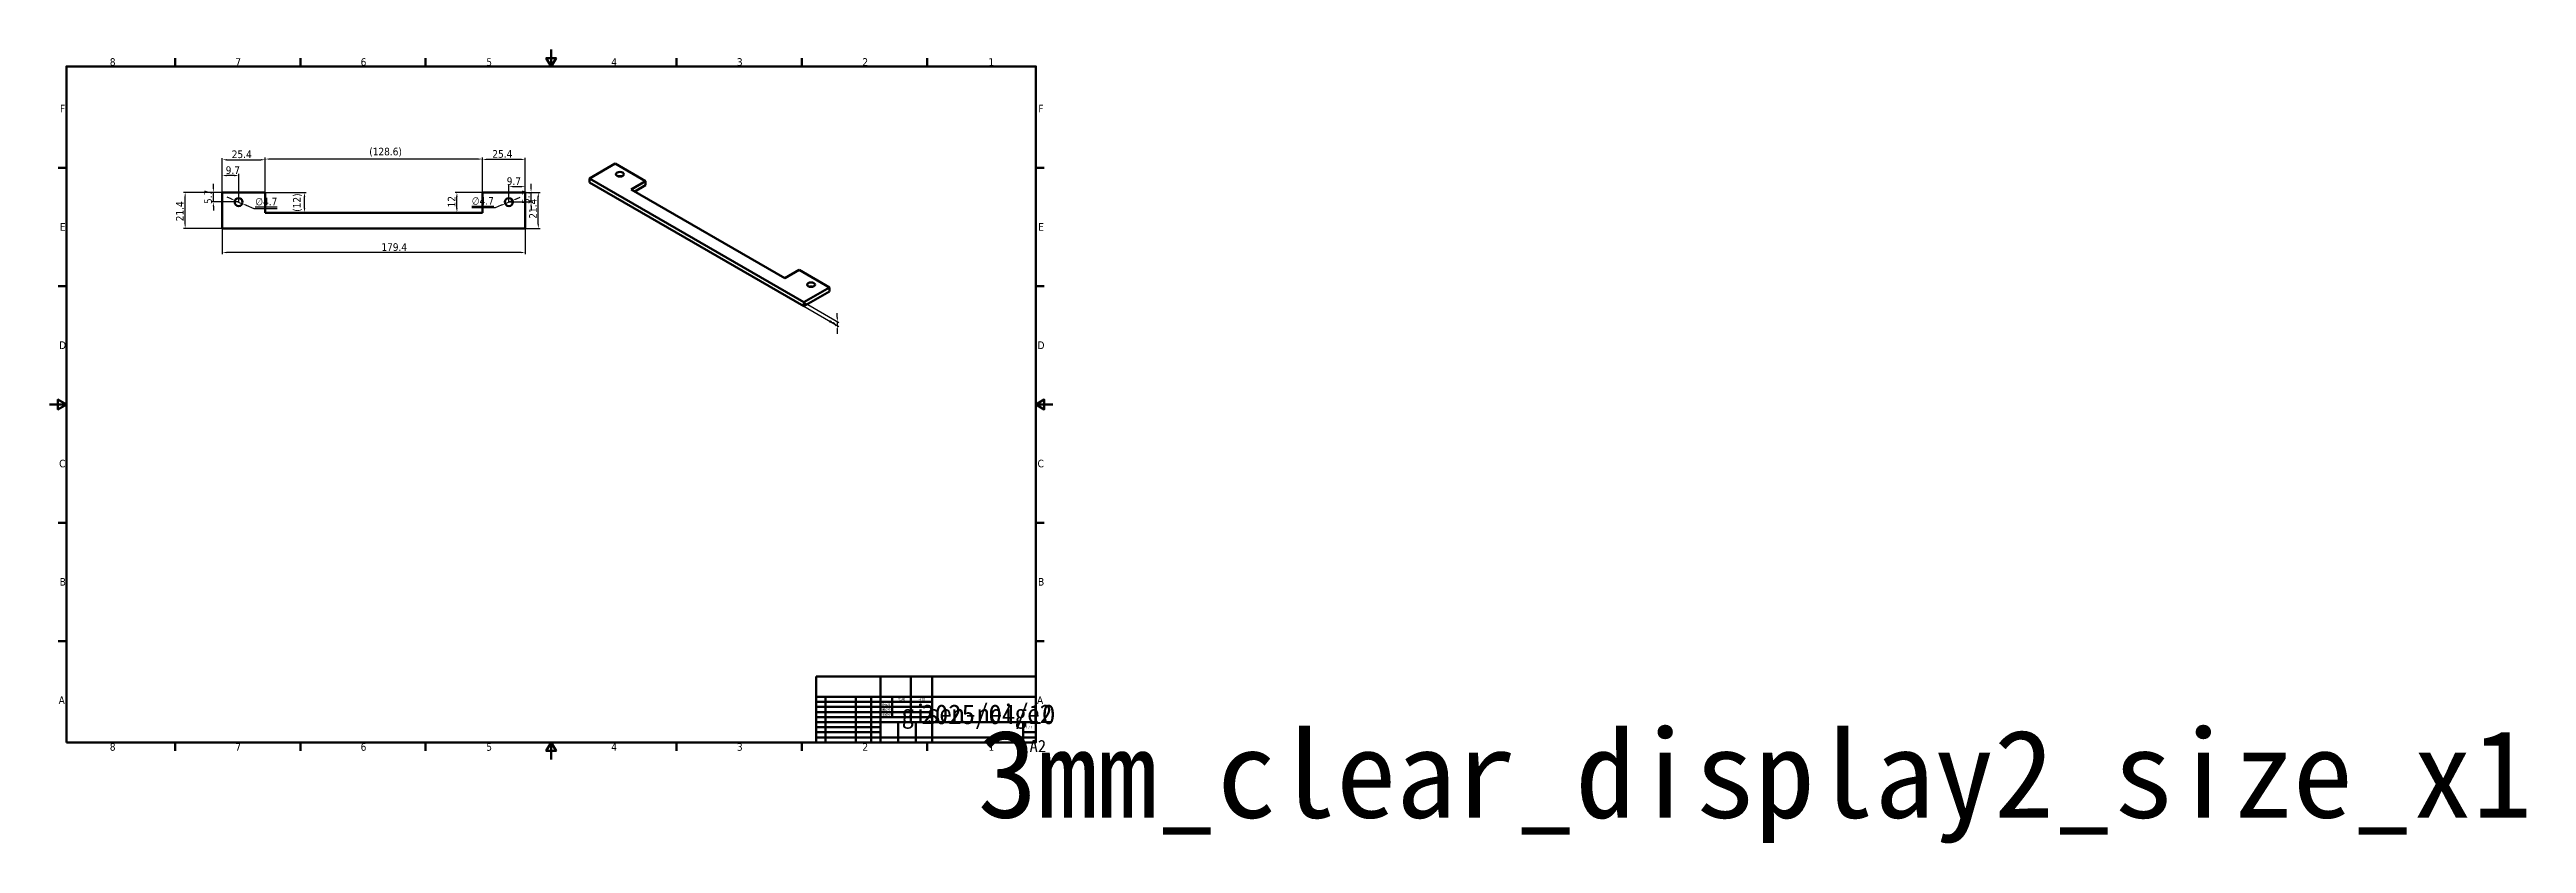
# Model space of a CAD drawing. Header units: millimetres. Extents: x 0 to 1467, y -50 to 420.
import ezdxf
from ezdxf.enums import TextEntityAlignment as Align

# ---------------------------------------------------------------- set-up
doc = ezdxf.new("R2018")
doc.units = ezdxf.units.MM
for name, color, linetype, lineweight in [('Border (ISO)', 7, 'Continuous', 70), ('Dimension (ISO)', 7, 'Continuous', 25), ('Title (ISO)', 7, 'Continuous', 50), ('Visible (ISO)', 7, 'Continuous', 50)]:
    doc.layers.add(name, color=color, linetype=linetype, lineweight=lineweight)
doc.styles.add('Note Text (JIS)', font='tahoma.ttf')
doc.styles.get("Standard").update_dxf_attribs({"font": 'tahoma.ttf'})
doc.styles.add('文字スタイル39', font='tahoma.ttf')
doc.styles.add('文字スタイル41', font='tahoma.ttf')
doc.dimstyles.new('Default (JIS)', dxfattribs={"dimtxt": 4.5, "dimasz": 2.5, "dimexe": 1, "dimexo": 0, "dimgap": 0.8, "dimtad": 1, "dimrnd": 1e-08, "dimdsep": 46, "dimtxsty": 'Note Text (JIS)', "dimcen": 0.09, "dimdle": 10, "dimclrd": 256, "dimclre": 256, "dimclrt": 256, "dimadec": 0, "dimazin": 2, "dimtfac": 0.777778, "dimtmove": 0, "dimatfit": 3, "dimfxl": 1, "dimtolj": 1, "dimtzin": 0, "dimlwd": -1, "dimlwe": -1, "dimarcsym": 0})

# ---------------------------------------------------------------- blocks, each defined once
blk = doc.blocks.new('図面枠 既定の図面枠')
at = {"layer": 'Border (ISO)'}
for p, q in [((74.3, 410), (74.3, 414.9)), ((148.5, 410), (148.5, 414.9)), ((222.7, 410), (222.7, 414.9)), ((371.2, 410), (371.2, 414.9)), ((445.5, 410), (445.5, 414.9)), ((519.7, 410), (519.7, 414.9)), ((10, 350), (5.1, 350)), ((584, 350), (588.9, 350)), ((10, 280), (5.1, 280)), ((584, 280), (588.9, 280)), ((10, 140), (5.1, 140)), ((584, 140), (588.9, 140)), ((10, 70), (5.1, 70)), ((584, 70), (588.9, 70)), ((74.3, 10), (74.3, 5.1)), ((148.5, 10), (148.5, 5.1)), ((222.7, 10), (222.7, 5.1)), ((371.2, 10), (371.2, 5.1)), ((445.5, 10), (445.5, 5.1)), ((519.7, 10), (519.7, 5.1))]:
    blk.add_line(p, q, dxfattribs=at)
at = {"layer": 'Border (ISO)', "flags": 128}
for points in [[(297, 420), (297, 410), (294.1, 415), (299.9, 415), (297, 410)], [(10, 10), (10, 410), (584, 410), (584, 10), (10, 10)], [(0, 210), (10, 210), (5, 212.9), (5, 207.1), (10, 210)], [(594, 210), (584, 210), (589, 212.9), (589, 207.1), (584, 210)], [(297, 0), (297, 10), (294.1, 5), (299.9, 5), (297, 10)]]:
    blk.add_lwpolyline(points, dxfattribs=at)
at = {"layer": 'Border (ISO)', "char_height": 4.5, "attachment_point": 7, "style": 'Note Text (JIS)'}
for s, insert in [('8', (35.7, 410.3)), ('7', (110, 410.4)), ('6', (184.2, 410.3)), ('5', (258.6, 410.3)), ('4', (332.6, 410.4)), ('3', (407, 410.3)), ('2', (481.3, 410.4)), ('1', (555.9, 410.4)), ('F', (6.2, 382.8)), ('F', (585.5, 382.8)), ('E', (6.1, 312.8)), ('E', (585.4, 312.8)), ('D', (5.7, 242.8)), ('D', (585, 242.8)), ('C', (5.7, 172.7)), ('C', (585, 172.7)), ('B', (6, 102.8)), ('B', (585.3, 102.8)), ('A', (5.4, 32.8)), ('A', (584.7, 32.8)), ('8', (35.7, 5)), ('7', (110, 5.1)), ('6', (184.2, 5)), ('5', (258.6, 5)), ('4', (332.6, 5.1)), ('3', (407, 5)), ('2', (481.3, 5.1)), ('1', (555.9, 5.1))]:
    blk.add_mtext(s, dxfattribs=dict(at, insert=insert))
blk = doc.blocks.new('表題欄 JIS')
at = {"layer": 'Title (ISO)'}
for p, q in [((230, 139), (100, 139)), ((100, 139), (100, 100)), ((138, 100), (138, 139)), ((156, 127), (156, 139)), ((168.5, 100), (168.5, 139)), ((230, 100), (230, 139)), ((100, 127), (230, 127)), ((100, 124), (168.5, 124)), ((100, 121), (168.5, 121)), ((168.5, 118), (100, 118)), ((105.5, 100), (105.5, 127)), ((123.5, 100), (123.5, 127)), ((132.5, 100), (132.5, 127)), ((145, 115), (145, 127)), ((156, 112), (156, 127)), ((100, 115), (168.5, 115)), ((138, 112), (100, 112)), ((138, 109), (100, 109)), ((138, 106), (100, 106)), ((230, 103), (100, 103)), ((168.5, 112), (138, 112)), ((148.5, 100), (148.5, 112)), ((159, 100), (159, 112)), ((168.5, 112), (230, 112)), ((222.5, 100), (222.5, 112)), ((222.5, 106), (230, 106)), ((100, 100), (230, 100))]:
    blk.add_line(p, q, dxfattribs=at)
for s, height, style, p in [('確認者', 1.2, '文字スタイル41', (141.5, 119.5)), ('作成者', 1.2, '文字スタイル41', (141.5, 122.5)), ('承認者', 1.2, '文字スタイル41', (141.5, 116.5)), ('1 / 1 ', 1.5, '文字スタイル39', (226.25, 109))]:
    blk.add_text(s, height=height, dxfattribs=dict(at, style=style)).set_placement(p, align=Align.MIDDLE_CENTER)
at = {"layer": 'Title (ISO)', "char_height": 1.5, "attachment_point": 5, "style": 'Note Text (JIS)'}
for s, insert, width in [('\\fTahoma|b0|i0;\\H1.5000;名前', (150.5, 125.5), 10.8457), ('\\fTahoma|b0|i0;\\H1.5000;日付', (162.25, 125.5), 12.2497)]:
    blk.add_mtext(s, dxfattribs=dict(at, insert=insert, width=width))
at = {"layer": 'Title (ISO)', "lineweight": 30, "flags": 104}
for tag, height, p in [('会社', 3.1, (199.25, 133)), ('確認者', 1.5, (150.5, 119.5)), ('作成者', 1.5, (150.5, 122.5)), ('確認日', 1.5, (162.25, 119.5)), ('作成日', 1.5, (162.25, 122.5)), ('エンジニアリング承認者', 1.5, (150.5, 116.5)), ('エンジニアリング_承認日', 1.5, (162.25, 116.5)), ('部品番号', 3.1, (195.5, 107.5)), ('シート_サイズ', 1.2, (226.25, 101.5))]:
    blk.add_attdef(tag, text='', height=height, dxfattribs=at).set_placement(p, align=Align.MIDDLE_CENTER)
blk.add_attdef('タイトル', text='', height=3.1, dxfattribs=at).set_placement((169.5, 126), align=Align.TOP_LEFT)
blk = doc.blocks.new('*D5')
at = {"layer": 'Defpoints', "color": 0, "transparency": 16777216}
for p in [(102.3, 314.1), (281.7, 314.1), (102.3, 299.9)]:
    blk.add_point(p, dxfattribs=at)
at = {"layer": 'Dimension (ISO)', "transparency": 16777216}
for p, q in [((102.3, 314.1), (102.3, 298.9)), ((281.7, 314.1), (281.7, 298.9)), ((279.2, 299.9), (104.8, 299.9))]:
    blk.add_line(p, q, dxfattribs=at)
for points in [[(104.8, 300.3), (104.8, 299.5), (102.3, 299.9)], [(279.2, 300.3), (279.2, 299.5), (281.7, 299.9)]]:
    blk.add_solid(points, dxfattribs=at)
at = {"layer": 'Dimension (ISO)', "transparency": 16777216, "insert": (196.5, 305.4), "char_height": 4.5, "attachment_point": 1, "style": 'Note Text (JIS)'}
blk.add_mtext('\\A1;179.4', dxfattribs=at)
blk = doc.blocks.new('*D6')
at = {"layer": 'Defpoints', "color": 0, "transparency": 16777216}
for p in [(127.7, 354.8), (102.3, 335.5), (127.7, 335.5)]:
    blk.add_point(p, dxfattribs=at)
at = {"layer": 'Dimension (ISO)', "transparency": 16777216}
for p, q in [((102.3, 335.5), (102.3, 355.8)), ((104.8, 354.8), (125.2, 354.8)), ((127.7, 335.5), (127.7, 355.8))]:
    blk.add_line(p, q, dxfattribs=at)
for points in [[(104.8, 355.2), (104.8, 354.4), (102.3, 354.8)], [(125.2, 355.2), (125.2, 354.4), (127.7, 354.8)]]:
    blk.add_solid(points, dxfattribs=at)
at = {"layer": 'Dimension (ISO)', "transparency": 16777216, "insert": (107.9, 360.3), "char_height": 4.5, "attachment_point": 1, "style": 'Note Text (JIS)'}
blk.add_mtext('\\A1;25.4', dxfattribs=at)
blk = doc.blocks.new('*D7')
at = {"layer": 'Defpoints', "color": 0, "transparency": 16777216}
for p in [(256.3, 355), (256.3, 335.5), (281.7, 335.5)]:
    blk.add_point(p, dxfattribs=at)
at = {"layer": 'Dimension (ISO)', "transparency": 16777216}
for p, q in [((256.3, 335.5), (256.3, 356)), ((279.2, 355), (258.8, 355)), ((281.7, 335.5), (281.7, 356))]:
    blk.add_line(p, q, dxfattribs=at)
for points in [[(258.8, 355.4), (258.8, 354.6), (256.3, 355)], [(279.2, 355.4), (279.2, 354.6), (281.7, 355)]]:
    blk.add_solid(points, dxfattribs=at)
at = {"layer": 'Dimension (ISO)', "transparency": 16777216, "insert": (262.2, 360.5), "char_height": 4.5, "attachment_point": 1, "style": 'Note Text (JIS)'}
blk.add_mtext('\\A1;25.4', dxfattribs=at)
blk = doc.blocks.new('*D8')
at = {"layer": 'Defpoints', "color": 0, "transparency": 16777216}
for p in [(80.3, 335.5), (102.3, 335.5), (102.3, 314.1)]:
    blk.add_point(p, dxfattribs=at)
at = {"layer": 'Dimension (ISO)', "transparency": 16777216}
for p, q in [((102.3, 335.5), (79.3, 335.5)), ((80.3, 316.6), (80.3, 333)), ((102.3, 314.1), (79.3, 314.1))]:
    blk.add_line(p, q, dxfattribs=at)
for points in [[(79.9, 333), (80.7, 333), (80.3, 335.5)], [(79.9, 316.6), (80.7, 316.6), (80.3, 314.1)]]:
    blk.add_solid(points, dxfattribs=at)
at = {"layer": 'Dimension (ISO)', "transparency": 16777216, "insert": (74.9, 318.4), "char_height": 4.5, "attachment_point": 1, "rotation": 90, "style": 'Note Text (JIS)'}
blk.add_mtext('\\A1;21.4', dxfattribs=at)
blk = doc.blocks.new('*D9')
at = {"layer": 'Defpoints', "color": 0, "transparency": 16777216}
for p in [(281.7, 335.5), (289.4, 335.5), (281.7, 314.1)]:
    blk.add_point(p, dxfattribs=at)
at = {"layer": 'Dimension (ISO)', "transparency": 16777216}
for p, q in [((281.7, 335.5), (290.4, 335.5)), ((289.4, 316.6), (289.4, 333)), ((281.7, 314.1), (290.4, 314.1))]:
    blk.add_line(p, q, dxfattribs=at)
for points in [[(289, 333), (289.8, 333), (289.4, 335.5)], [(289, 316.6), (289.8, 316.6), (289.4, 314.1)]]:
    blk.add_solid(points, dxfattribs=at)
at = {"layer": 'Dimension (ISO)', "transparency": 16777216, "insert": (284, 319.9), "char_height": 4.5, "attachment_point": 1, "rotation": 90, "style": 'Note Text (JIS)'}
blk.add_mtext('\\A1;21.4', dxfattribs=at)
blk = doc.blocks.new('*D10')
at = {"layer": 'Defpoints', "color": 0, "transparency": 16777216}
for p in [(241.2, 335.5), (251.2, 323.5), (256.3, 335.5)]:
    blk.add_point(p, dxfattribs=at)
at = {"layer": 'Dimension (ISO)', "transparency": 16777216}
for p, q in [((256.3, 335.5), (240.2, 335.5)), ((241.2, 326), (241.2, 333))]:
    blk.add_line(p, q, dxfattribs=at)
for points in [[(240.8, 333), (241.6, 333), (241.2, 335.5)], [(240.8, 326), (241.6, 326), (241.2, 323.5)]]:
    blk.add_solid(points, dxfattribs=at)
at = {"layer": 'Dimension (ISO)', "transparency": 16777216, "insert": (235.8, 326.6), "char_height": 4.5, "attachment_point": 1, "rotation": 90, "style": 'Note Text (JIS)'}
blk.add_mtext('\\A1;12', dxfattribs=at)
blk = doc.blocks.new('*D11')
at = {"layer": 'Defpoints', "color": 0, "transparency": 16777216}
for p in [(127.7, 335.5), (133.1, 323.5), (151, 335.5)]:
    blk.add_point(p, dxfattribs=at)
at = {"layer": 'Dimension (ISO)', "transparency": 16777216}
for p, q in [((127.7, 335.5), (152, 335.5)), ((151, 326), (151, 333))]:
    blk.add_line(p, q, dxfattribs=at)
for points in [[(150.6, 333), (151.4, 333), (151, 335.5)], [(150.6, 326), (151.4, 326), (151, 323.5)]]:
    blk.add_solid(points, dxfattribs=at)
at = {"layer": 'Dimension (ISO)', "transparency": 16777216, "insert": (144.2, 324), "char_height": 4.5, "attachment_point": 1, "rotation": 90, "style": 'Note Text (JIS)'}
blk.add_mtext('\\A1;(12)', dxfattribs=at)
blk = doc.blocks.new('*D12')
at = {"layer": 'Defpoints', "color": 0, "transparency": 16777216}
for p in [(109.8, 330.7), (114.1, 328.8)]:
    blk.add_point(p, dxfattribs=at)
at = {"layer": 'Dimension (ISO)', "transparency": 16777216}
for p, q in [((107.5, 331.6), (105.2, 332.6)), ((109.8, 330.7), (114.1, 328.8)), ((116.4, 327.9), (121, 326)), ((121, 326), (134.8, 326))]:
    blk.add_line(p, q, dxfattribs=at)
for points in [[(107.7, 332), (107.3, 331.3), (109.8, 330.7)], [(116.6, 328.3), (116.3, 327.5), (114.1, 328.8)]]:
    blk.add_solid(points, dxfattribs=at)
at = {"layer": 'Dimension (ISO)', "transparency": 16777216, "insert": (121.8, 332.3), "char_height": 4.5, "attachment_point": 1, "style": 'Note Text (JIS)'}
blk.add_mtext('\\A1;\\L∅4.7\\l', dxfattribs=at)
blk = doc.blocks.new('*D13')
at = {"layer": 'Defpoints', "color": 0, "transparency": 16777216}
for p in [(269.8, 328.8), (274.1, 330.7)]:
    blk.add_point(p, dxfattribs=at)
at = {"layer": 'Dimension (ISO)', "transparency": 16777216}
for p, q in [((263.9, 326.4), (250, 326.4)), ((267.5, 327.9), (263.9, 326.4)), ((274.1, 330.7), (269.8, 328.8)), ((276.4, 331.6), (278.7, 332.6))]:
    blk.add_line(p, q, dxfattribs=at)
for points in [[(267.3, 328.3), (267.7, 327.5), (269.8, 328.8)], [(276.3, 332), (276.6, 331.2), (274.1, 330.7)]]:
    blk.add_solid(points, dxfattribs=at)
at = {"layer": 'Dimension (ISO)', "transparency": 16777216, "insert": (250, 332.7), "char_height": 4.5, "attachment_point": 1, "style": 'Note Text (JIS)'}
blk.add_mtext('\\A1;\\L∅4.7\\l', dxfattribs=at)
blk = doc.blocks.new('*D14')
at = {"layer": 'Defpoints', "color": 0, "transparency": 16777216}
for p in [(102.3, 345.5), (102.3, 335.5), (112, 329.8)]:
    blk.add_point(p, dxfattribs=at)
at = {"layer": 'Dimension (ISO)', "transparency": 16777216}
for p, q in [((102.3, 335.5), (102.3, 346.5)), ((109.5, 345.5), (104.8, 345.5)), ((112, 329.8), (112, 346.5))]:
    blk.add_line(p, q, dxfattribs=at)
for points in [[(104.8, 345.9), (104.8, 345), (102.3, 345.5)], [(109.5, 345.9), (109.5, 345), (112, 345.5)]]:
    blk.add_solid(points, dxfattribs=at)
at = {"layer": 'Dimension (ISO)', "transparency": 16777216, "insert": (104.3, 350.9), "char_height": 4.5, "attachment_point": 1, "style": 'Note Text (JIS)'}
blk.add_mtext('\\A1;9.7', dxfattribs=at)
blk = doc.blocks.new('*D15')
at = {"layer": 'Defpoints', "color": 0, "transparency": 16777216}
for p in [(97, 335.5), (102.3, 335.5), (112, 329.8)]:
    blk.add_point(p, dxfattribs=at)
at = {"layer": 'Dimension (ISO)', "transparency": 16777216}
for p, q in [((97, 338), (97, 340.5)), ((102.3, 335.5), (96, 335.5)), ((112, 329.8), (96, 329.8)), ((97, 329.8), (97, 335.5)), ((97, 327.3), (97, 324.8))]:
    blk.add_line(p, q, dxfattribs=at)
for points in [[(96.6, 338), (97.4, 338), (97, 335.5)], [(96.6, 327.3), (97.4, 327.3), (97, 329.8)]]:
    blk.add_solid(points, dxfattribs=at)
at = {"layer": 'Dimension (ISO)', "transparency": 16777216, "insert": (91.6, 328.6), "char_height": 4.5, "attachment_point": 1, "rotation": 90, "style": 'Note Text (JIS)'}
blk.add_mtext('\\A1;5.7', dxfattribs=at)
blk = doc.blocks.new('*D16')
at = {"layer": 'Defpoints', "color": 0, "transparency": 16777216}
for p in [(272, 329.8), (281.7, 335.5), (285.1, 335.5)]:
    blk.add_point(p, dxfattribs=at)
at = {"layer": 'Dimension (ISO)', "transparency": 16777216}
for p, q in [((285.1, 338), (285.1, 340.5)), ((272, 329.8), (286.1, 329.8)), ((281.7, 335.5), (286.1, 335.5)), ((285.1, 329.8), (285.1, 335.5)), ((285.1, 327.3), (285.1, 324.8))]:
    blk.add_line(p, q, dxfattribs=at)
for points in [[(284.7, 338), (285.5, 338), (285.1, 335.5)], [(284.7, 327.3), (285.5, 327.3), (285.1, 329.8)]]:
    blk.add_solid(points, dxfattribs=at)
at = {"layer": 'Dimension (ISO)', "transparency": 16777216, "insert": (279.7, 328.6), "char_height": 4.5, "attachment_point": 1, "rotation": 90, "style": 'Note Text (JIS)'}
blk.add_mtext('\\A1;5.7', dxfattribs=at)
blk = doc.blocks.new('*D17')
at = {"layer": 'Defpoints', "color": 0, "transparency": 16777216}
for p in [(281.7, 338.9), (272, 329.8), (281.7, 335.5)]:
    blk.add_point(p, dxfattribs=at)
at = {"layer": 'Dimension (ISO)', "transparency": 16777216}
for p, q in [((272, 329.8), (272, 339.9)), ((274.5, 338.9), (279.2, 338.9)), ((281.7, 335.5), (281.7, 339.9))]:
    blk.add_line(p, q, dxfattribs=at)
for points in [[(274.5, 339.3), (274.5, 338.5), (272, 338.9)], [(279.2, 339.3), (279.2, 338.5), (281.7, 338.9)]]:
    blk.add_solid(points, dxfattribs=at)
at = {"layer": 'Dimension (ISO)', "transparency": 16777216, "insert": (270.7, 344.4), "char_height": 4.5, "attachment_point": 1, "style": 'Note Text (JIS)'}
blk.add_mtext('\\A1;9.7', dxfattribs=at)
blk = doc.blocks.new('*D18')
at = {"layer": 'Defpoints', "color": 0, "transparency": 16777216}
for p in [(127.7, 355.2), (127.7, 335.5), (256.3, 335.5)]:
    blk.add_point(p, dxfattribs=at)
at = {"layer": 'Dimension (ISO)', "transparency": 16777216}
for p, q in [((127.7, 335.5), (127.7, 356.2)), ((253.8, 355.2), (130.2, 355.2)), ((256.3, 335.5), (256.3, 356.2))]:
    blk.add_line(p, q, dxfattribs=at)
for points in [[(130.2, 355.6), (130.2, 354.8), (127.7, 355.2)], [(253.8, 355.6), (253.8, 354.8), (256.3, 355.2)]]:
    blk.add_solid(points, dxfattribs=at)
at = {"layer": 'Dimension (ISO)', "transparency": 16777216, "insert": (189.3, 361.9), "char_height": 4.5, "attachment_point": 1, "style": 'Note Text (JIS)'}
blk.add_mtext('\\A1;(128.6)', dxfattribs=at)
blk = doc.blocks.new('*D19')
at = {"layer": 'Defpoints', "color": 0, "transparency": 16777216}
for p in [(446.6, 270.5), (446.6, 268.1), (466.4, 256.7)]:
    blk.add_point(p, dxfattribs=at)
at = {"layer": 'Dimension (ISO)', "transparency": 16777216}
for p, q in [((446.6, 270.5), (467.4, 258.5)), ((446.6, 268.1), (467.4, 256.1)), ((466.4, 261.6), (466.4, 264.1)), ((466.4, 259.1), (466.4, 256.7)), ((466.4, 254.2), (466.4, 251.7))]:
    blk.add_line(p, q, dxfattribs=at)
for points in [[(466, 261.6), (466.9, 261.6), (466.4, 259.1)], [(466, 254.2), (466.9, 254.2), (466.4, 256.7)]]:
    blk.add_solid(points, dxfattribs=at)
at = {"layer": 'Dimension (ISO)', "transparency": 16777216, "insert": (461.8, 255.9), "char_height": 4.5, "attachment_point": 1, "rotation": 90, "style": 'Note Text (JIS)'}
blk.add_mtext('\\A1;{\\Q30.000;\\W0.816;\\H0.816x;3}', dxfattribs=at)

msp = doc.modelspace()

# ---------------------------------------------------------------- linework, layer by layer
at = {"layer": 'Visible (ISO)'}
for p, q in [((334.9138, 352.5089), (319.7818, 343.7724)), ((352.8743, 342.1394), (334.9138, 352.5089)), ((319.7818, 343.7724), (446.6367, 270.5327)), ((319.7818, 341.3229), (319.7818, 343.7724)), ((319.7818, 341.3229), (446.6367, 268.0832)), ((344.3891, 337.2405), (352.8743, 342.1394)), ((346.5104, 336.0157), (352.8743, 339.69)), ((352.8743, 339.69), (352.8743, 342.1394)), ((127.6685, 335.4566), (102.2685, 335.4566)), ((102.2685, 335.4566), (102.2685, 314.0566)), ((127.6685, 323.4566), (127.6685, 335.4566)), ((256.2685, 323.4566), (127.6685, 323.4566)), ((256.2685, 335.4566), (256.2685, 323.4566)), ((281.6685, 335.4566), (256.2685, 335.4566)), ((281.6685, 314.0566), (281.6685, 335.4566)), ((435.323, 284.7397), (344.3891, 337.2405)), ((102.2685, 314.0566), (281.6685, 314.0566)), ((443.8083, 289.6387), (435.323, 284.7397)), ((461.7688, 279.2692), (443.8083, 289.6387)), ((446.6367, 270.5327), (461.7688, 279.2692)), ((461.7688, 276.8197), (461.7688, 279.2692)), ((446.6367, 268.0832), (461.7688, 276.8197)), ((446.6367, 268.0832), (446.6367, 270.5327))]:
    msp.add_line(p, q, dxfattribs=at)
for centre in [(111.9685, 329.7566), (271.9685, 329.7566)]:
    msp.add_circle(centre, 2.35, dxfattribs=at)
for centre in [(337.7423, 346.2219), (450.8793, 280.9022)]:
    msp.add_ellipse(centre, major_axis=(2.35, 0), ratio=0.577350269, dxfattribs=at)
for centre in [(337.7423, 343.7724), (450.8793, 278.4527)]:
    msp.add_ellipse(centre, major_axis=(2.35, 0), ratio=0.577350269, start_param=1.125979522, end_param=2.015613132, dxfattribs=at)

# ---------------------------------------------------------------- block references
msp.add_blockref('図面枠 既定の図面枠', (0, 0))
ref = msp.add_blockref('表題欄 JIS', (354, -90))
lines = msp.add_mtext('3mm_clear_display2_size_x1', dxfattribs={"layer": 'Title (ISO)', "insert": (549.5, 17.5), "char_height": 52.041908, "attachment_point": 1})
ref.add_attrib('部品番号', '', (549.5, 17.5), dxfattribs={"flags": 104}).embed_mtext(lines)
lines = msp.add_mtext('2025/04/10', dxfattribs={"layer": 'Title (ISO)', "insert": (516.25, 32.5), "char_height": 11.65799, "attachment_point": 1})
ref.add_attrib('作成日', '', (516.25, 32.5), dxfattribs={"flags": 104}).embed_mtext(lines)
lines = msp.add_mtext('gisen-neige2', dxfattribs={"layer": 'Title (ISO)', "insert": (504.5, 32.5), "char_height": 10.929725, "attachment_point": 1})
ref.add_attrib('作成者', '', (504.5, 32.5), dxfattribs={"flags": 104}).embed_mtext(lines)
lines = msp.add_mtext('A2', dxfattribs={"layer": 'Title (ISO)', "insert": (580.25, 11.5), "char_height": 7.23794, "attachment_point": 1})
ref.add_attrib('シート_サイズ', '', (580.25, 11.5), dxfattribs={"flags": 104}).embed_mtext(lines)

# ---------------------------------------------------------------- dimensions: what is measured, and where the dimension line sits
at = {"layer": 'Dimension (ISO)'}
for base, p1, p2, angle, override, picture, middle in [((127.6685, 354.811), (102.2685, 335.4566), (127.6685, 335.4566), 180, {"dimgap": 0.8, "dimdec": 2, "dimtol": 0, "dimlim": 0, "dimtp": 0, "dimtm": 0, "dimtdec": 2, "dimtofl": 0, "dimatfit": 1}, '*D6', (113.6834, 354.811)), ((97.0237, 335.4566), (111.9685, 329.7566), (102.2685, 335.4566), 90, {"dimgap": 0.8, "dimdec": 2, "dimtol": 0, "dimlim": 0, "dimtp": 0, "dimtm": 0, "dimtdec": 2, "dimtofl": 1, "dimatfit": 1}, '*D15', (97.0237, 332.6066)), ((102.2685, 345.4566), (111.9685, 329.7566), (102.2685, 335.4566), 180, {"dimgap": 0.8, "dimdec": 2, "dimtol": 0, "dimlim": 0, "dimtp": 0, "dimtm": 0, "dimtdec": 2, "dimtofl": 0, "dimatfit": 1}, '*D14', (108.4352, 345.4566)), ((285.0989, 335.4566), (271.9685, 329.7566), (281.6685, 335.4566), 90, {"dimgap": 0.8, "dimdec": 2, "dimtol": 0, "dimlim": 0, "dimtp": 0, "dimtm": 0, "dimtdec": 2, "dimtofl": 1, "dimatfit": 1}, '*D16', (285.0989, 332.6066)), ((80.2685, 335.4566), (102.2685, 314.0566), (102.2685, 335.4566), 270, {"dimgap": 0.8, "dimdec": 2, "dimtol": 0, "dimlim": 0, "dimtp": 0, "dimtm": 0, "dimtdec": 2, "dimtofl": 0, "dimatfit": 1}, '*D8', (80.2685, 324.1935)), ((241.2288, 335.4566), (251.2288, 323.4566), (256.2685, 335.4566), 90, {"dimgap": 0.8, "dimdec": 2, "dimse1": 1, "dimtol": 0, "dimlim": 0, "dimtp": 0, "dimtm": 0, "dimtdec": 2, "dimtofl": 0, "dimatfit": 1}, '*D10', (241.2288, 329.4566)), ((289.367, 335.4566), (281.6685, 314.0566), (281.6685, 335.4566), 270, {"dimgap": 0.8, "dimdec": 2, "dimtol": 0, "dimlim": 0, "dimtp": 0, "dimtm": 0, "dimtdec": 2, "dimtofl": 0, "dimatfit": 1}, '*D9', (289.367, 325.6764))]:
    dim = msp.add_linear_dim(base=base, p1=p1, p2=p2, angle=angle, dimstyle='Default (JIS)', override=override, dxfattribs=at)
    dim.commit()
    dim.dimension.update_dxf_attribs({"geometry": picture, "text_midpoint": middle, "dimtype": 160})
for base, p1, p2, angle, text, override, picture, middle in [((127.6685, 355.1777), (256.2685, 335.4566), (127.6685, 335.4566), 180, '(<>)', {"dimgap": 0.8, "dimdec": 2, "dimtol": 0, "dimlim": 0, "dimtp": 0, "dimtm": 0, "dimtdec": 2, "dimtofl": 0, "dimatfit": 1}, '*D18', (199.0042, 355.1777)), ((150.9696, 335.4566), (133.0967, 323.4566), (127.6685, 335.4566), 90, '(<>)', {"dimgap": 0.8, "dimdec": 2, "dimse1": 1, "dimtol": 0, "dimlim": 0, "dimtp": 0, "dimtm": 0, "dimtdec": 2, "dimtofl": 0, "dimatfit": 1}, '*D11', (150.9696, 329.4566)), ((466.4357, 256.6523), (446.6367, 270.5327), (446.6367, 268.0832), 90, '{\\Q30.000;\\W0.816;\\H0.816x;<>}', {"dimgap": 0.8, "dimdec": 2, "dimlfac": 1.224745, "dimtol": 0, "dimlim": 0, "dimtp": 0, "dimtm": 0, "dimtdec": 2, "dimtofl": 1, "dimatfit": 1}, '*D19', (466.4357, 257.877))]:
    dim = msp.add_linear_dim(base=base, p1=p1, p2=p2, angle=angle, text=text, dimstyle='Default (JIS)', override=override, dxfattribs=at)
    dim.commit()
    dim.dimension.update_dxf_attribs({"geometry": picture, "text_midpoint": middle, "dimtype": 160})
for base, p1, p2, picture, middle in [((256.2685, 354.9943), (281.6685, 335.4566), (256.2685, 335.4566), '*D7', (267.9393, 354.9943)), ((281.6685, 338.894), (271.9685, 329.7566), (281.6685, 335.4566), '*D17', (274.7726, 338.894)), ((102.2685, 299.9297), (281.6685, 314.0566), (102.2685, 314.0566), '*D5', (203.7282, 299.9297))]:
    dim = msp.add_linear_dim(base=base, p1=p1, p2=p2, dimstyle='Default (JIS)', override={"dimgap": 0.8, "dimdec": 2, "dimtol": 0, "dimlim": 0, "dimtp": 0, "dimtm": 0, "dimtdec": 2, "dimtofl": 0, "dimatfit": 1}, dxfattribs=at)
    dim.commit()
    dim.dimension.update_dxf_attribs({"geometry": picture, "text_midpoint": middle, "dimtype": 160})
for p1, p2, picture, middle in [((109.8032, 330.6698), (114.1338, 328.8434), '*D12', (128.3117, 325.9518)), ((274.1355, 330.6659), (269.8016, 328.8473), '*D13', (256.5646, 326.3648))]:
    dim = msp.add_diameter_dim_2p(p1=p1, p2=p2, text='\\L<>\\l', dimstyle='Default (JIS)', override={"dimgap": 0.8, "dimtih": 1, "dimtoh": 1, "dimdec": 2, "dimlfac": 1, "dimtol": 0, "dimlim": 0, "dimtp": 0, "dimtm": 0, "dimtdec": 2, "dimatfit": 2}, dxfattribs=at)
    dim.commit()
    dim.dimension.update_dxf_attribs({"geometry": picture, "text_midpoint": middle, "dimtype": 163})

doc.saveas('drawing.dxf')
